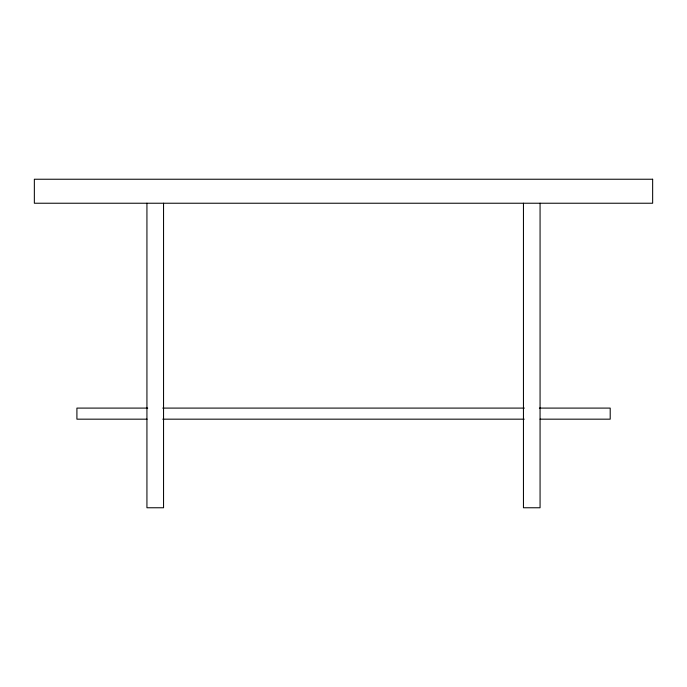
<?xml version="1.0" encoding="UTF-8"?>
<svg xmlns="http://www.w3.org/2000/svg" width="687" height="687" viewBox="0 0 687 687"><rect width="100%" height="100%" fill="white"/><g stroke="black" fill="none" stroke-linecap="round" stroke-linejoin="round"><path stroke-width="1.03" d="M147.731 408.095L76.91 408.095L76.91 419.173L147.044 419.173M162.75 408.095L524.361 408.095M539.381 408.095L610.202 408.095L610.202 419.173L540.068 419.173M162.776 419.173L524.224 419.173M540.068 203.232L540.068 507.762L523.451 507.762L523.451 203.232M163.549 203.232L163.549 507.762L146.932 507.762L146.932 203.232M652.65 179.238L34.35 179.238L34.35 203.232L652.65 203.232L652.65 179.238"/></g></svg>
